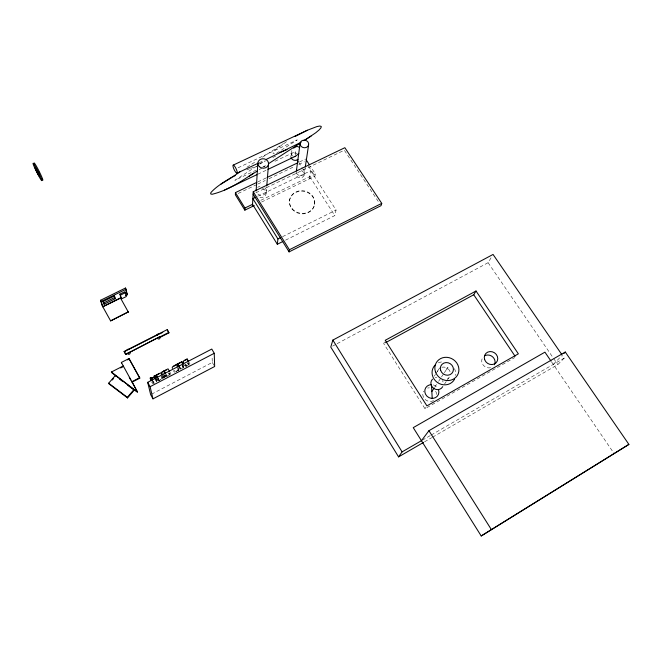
<?xml version="1.0" encoding="UTF-8"?>
<svg xmlns="http://www.w3.org/2000/svg" width="662" height="662" viewBox="0 0 662 662"><rect width="100%" height="100%" fill="white"/><g stroke="black" fill="none" stroke-linecap="round" stroke-linejoin="round"><path stroke-width="0.5" stroke-dasharray="3.31 2.48" d="M266.19 193.105L266.695 186.874M291.909 150.481L290.841 156.489A4.229 3.707 9.1 0 1 297.147 153.493M289.551 200.503L289.608 200.023M295.277 154.891L295.732 151.408L273.605 161.909M304.057 175.24L305.141 168.007M309.361 178.872L310.668 170.746L258.362 195.985M261.606 202.018L314.938 176.166L315.319 173.932L310.486 166.468M314.591 204.426L314.682 203.946M285.537 240.165L334.823 215.572L336.073 210.044L310.668 170.746M384.481 341.981L383.737 343.677L424.996 408.711L514.746 357.579M337.148 343.661L488.117 262.69L491.568 256.922M434.322 376.124L435.422 374.402M435.977 373.542L439.609 367.865M434.686 387.237L438.103 382.106M438.674 381.246L440.95 377.828M441.513 376.968L443.788 373.542M444.359 372.689L446.064 370.124M424.996 408.711L425.956 407.296M444.483 384.125L446.229 381.593M446.809 380.749L449.721 376.529A6.603 6.107 32.5 0 1 447.487 378.788M186.279 366.036L185.948 366.566L185.004 364.903M553.283 364.414L561.765 355.676M432.576 437.185L557.809 364.613L564.239 358.076L562.493 355.527M176.15 371.672L176.903 371.084M159.12 380.476L157.242 377.108L159.054 380.509L162.198 378.838M175.96 371.415L179.733 369.264L178.79 367.592M286.456 141.651L275.202 149.885L273.298 152.053L273.034 153.394L274.424 153.807M186.568 365.805L187.222 365.383M246.918 167.279L256.434 161.106M262.491 157.175L283.253 143.704M256.533 166.261L234.902 180.296L256.095 170.225M259.992 164.019L265.189 160.651M276.435 153.352L297.205 139.881L237.89 167.867M259.206 169.737L262.665 167.494M263.534 166.932L265.263 165.806M187.147 365.738L187.611 365.449M422.331 440.18L430.35 435.538M431.243 435.025L564.239 358.076M424.524 441.844L431.682 437.698M177.284 370.844L178.905 369.967L177.962 368.295M332.597 346.102L336.238 344.149M151.557 394.163L212.287 362.412L212.055 356.247M152.98 380.998L153.923 382.686L153.046 383.141L152.111 381.453M163.919 377.489L166.493 376.397L165.508 374.493M170.101 374.278L167.023 376.157L170.06 374.576L169.108 372.905M182.96 365.705L183.904 367.377L180.718 369.032L184.731 366.665L183.788 365.002M188.314 365.068L189.133 364.646L188.19 362.983M282.542 236.673L336.073 210.044M260.836 200.305L315.319 173.932M255.896 192.758L344.314 150.2L378.201 201.397M257.775 181.926L266.149 177.921M299.596 161.917L305.662 159.012M238.188 193.47L256.831 184.532M257.766 184.086L265.23 180.511M268.954 178.723L295.062 166.22M298.794 164.433L304.388 161.751M257.799 174.23L266.099 170.275M262.549 167.163L265.313 165.848M259.206 162.728L263.84 160.527M258.974 164.052L265.429 160.99M272.802 157.498L275.566 156.191M246.918 169.844L249.582 168.719M250.476 168.347L256.682 166.551M293.382 156.422L291.785 155.289L291.247 153.112M488.117 262.69L553.159 357.819M553.738 358.672L557.809 364.613M551.611 361.965L614.253 453.768M308.525 166.261L314.938 176.166M309.717 176.638L334.823 215.572M298.728 162.331L302.286 167.85M212.287 362.412L214.653 366.508M189.018 362.28L189.969 363.943M187.371 361.212L189.258 364.522M188.256 363.637L189.208 365.3M187.809 363.057L188.761 364.721M187.429 363.057L188.372 364.712M185.898 364.481L186.85 366.144M185.492 364.083L186.436 365.755M185.286 364.919L186.229 366.574M183.002 362.917L185.36 367.062M182.174 363.91L184.053 367.228M182.563 365.49L183.506 367.153M182.596 365.755L183.54 367.418M182.224 365.747L183.167 367.41M179.741 367.104L180.685 368.767M179.601 367.029L180.718 369.032M179.634 367.294L180.577 368.957M179.063 367.393L180.039 369.313M177.209 366.483L179.096 369.81M177.259 368.337L178.674 370.836M174.354 370.257L175.298 371.928M173.37 370.521L174.445 372.433M169.935 372.193L170.879 373.873M168.785 372.946L170.159 375.197M168.496 373.161L169.439 374.833M166.079 374.477L167.023 376.157M165.889 374.452L167.254 376.703M164.929 374.775L165.864 376.446M164.962 374.998L165.905 376.67M164.714 375.147L165.657 376.827M163.158 373.534L165.508 377.712M163.845 375.602L164.788 377.282M163.233 375.652L164.168 377.323M162.976 375.809L163.961 377.712M162.447 376.306L163.382 377.977M162.289 376.802L163.233 378.482M161.545 376.231L162.546 377.878M161.677 376.562L162.62 378.234M161.379 377.241L162.322 378.929M157.126 376.273L159.468 380.468M157.151 378.374L158.557 380.898M156.877 378.97L157.821 380.658M155.462 377.77L157.333 381.13M156.009 379.425L156.952 381.113M155.247 378.59L156.654 381.113M155.769 379.69L156.712 381.37M155.529 379.897L156.464 381.577M153.17 381.842L154.114 383.53L153.923 382.686M152.756 381.254L153.7 382.934M152.525 381.461L153.46 383.141M151.656 381.908L152.591 383.588M159.054 380.509L161.793 378.598A2.358 0.67 -29 0 1 162.182 378.457M302.443 168.818A4.138 3.649 9.6 0 1 304.28 173.295A4.138 3.649 9.6 0 1 299.704 175.504A4.138 3.649 9.6 0 1 296.278 171.781M264.899 187.66A5.114 4.543 6.3 0 1 263.774 194.785A5.114 4.543 6.3 0 1 256.318 191.79M257.683 187.437A5.114 4.543 6.3 0 1 259.984 186.328M262.466 188.62A5.089 4.526 6.3 0 1 265.487 195.364A5.089 4.526 6.3 0 1 257.477 196.051M301.127 170.68A4.121 3.633 9.6 0 1 303.949 175.546A4.121 3.633 9.6 0 1 298.363 177.416A4.121 3.633 9.6 0 1 296.518 172.228M433.569 400.601A7.133 6.661 33.8 0 1 425.078 399.409A7.133 6.661 33.8 0 1 423.548 391.168M427.627 388.064A7.133 6.661 33.8 0 1 429.415 387.858M435.629 391.325A7.133 6.661 33.8 0 1 436.746 394.734M490.592 367.716A6.868 6.256 34.3 0 1 482.863 364.588A6.868 6.256 34.3 0 1 483.359 356.81M433.32 384.928A7.208 6.719 33.6 0 1 437.764 388.172M435.215 377.654A6.397 5.941 33.1 0 1 436.821 377.472M442.398 380.576A6.397 5.941 33.1 0 1 443.101 382.048M437.615 371.597A6.603 6.107 32.5 0 1 439.129 368.825M441.935 367.261A6.603 6.107 32.5 0 1 445.269 367.311M448.248 368.966A6.603 6.107 32.5 0 1 450.086 371.787M438.352 362.85A12.139 11.229 32.5 0 1 442.266 361.891M454.397 368.626A12.139 11.229 32.5 0 1 455.746 375.486M292.108 208.604A12.686 11.32 9.9 0 0 313.829 206.776A12.686 11.32 9.9 0 0 300.482 190.714A12.686 11.32 9.9 0 0 292.108 208.604M292.041 209.076A12.677 11.312 9.9 0 0 313.738 207.256A12.677 11.312 9.9 0 0 300.407 191.202A12.677 11.312 9.9 0 0 292.041 209.076"/><path stroke-width="0.99" d="M256.839 182.373L235.432 192.617L235.391 194.81L244.849 210.144L254.258 205.584M244.849 210.144L244.94 208.009L235.432 192.617M252.421 206.47L253.232 191.74L344.852 147.7L381.742 203.375L381.022 205.667L289.095 251.883L253.107 194.098M257.816 163.291L256.153 190.606A5.114 4.543 6.3 0 1 256.343 189.431M266.778 185.865L268.573 163.646M282.798 241.531L277.328 244.261L277.932 238.965L252.851 198.65L255.606 197.317M296.411 170.779L300.035 143.803M289.095 251.883L289.402 249.748L253.232 191.74M305.29 167.014L308.575 145.086A4.353 3.798 9.8 0 0 303.213 140.236A4.353 3.798 9.8 0 0 301.326 146.55A4.353 3.798 9.8 0 0 308.575 145.086M561.906 354.683L493.049 254.448L332.854 340.094L330.777 347.078L398.582 456.879L423.63 442.365M160.336 373.732L159.989 373.277A2.35 0.679 -28.9 0 0 158.971 373.55L156.158 375.106L157.175 377.141M385.541 342.693L473.735 294.747L476.019 290.999L518.363 353.839L426.916 405.88L385.234 340.293L476.019 290.999M431.847 391.523L434.123 388.098M446.635 369.264L447.769 367.551M398.582 456.879L402.107 451.881L421.446 440.693L428.935 430.705L565.298 352.035L628.9 444.401L481.208 535.972L413.253 427.644L544.925 352.159L551.057 361.146M298.819 153.601L295.608 156.215L267.945 169.398M127.543 397.945L127.344 397.324L134.022 389.513L134.204 390.15L127.543 397.945L108.916 383.836L108.684 383.19L115.395 375.453L115.618 376.115M112.267 379.98L113.607 378.432M563.883 353.491L565.298 352.035M156.828 375.867L156.249 376.471L156.629 376.885M183.573 361.94L182.935 362.784L183.664 362.942M293.589 148.098L297.015 146.302L299.687 147.502M240 171.772C230.459 178.798 218.99 183.647 210.921 192.526L210.632 193.883L212.005 194.305C227.19 190.664 240.736 181.901 253.48 173.138M305.083 139.988L315.774 132.739L319.134 129.909L320.996 127.766L321.244 126.442L319.854 126.028L316.924 126.566L307.342 130.249L233.264 165.095M173.725 366.318L176.067 364.952M481.208 535.972L628.9 444.401M248.821 176.473L257.477 170.862M268.731 163.564L299.894 143.356M220.967 184.127L231.907 177.416M311.14 136.058L303.8 140.675M301.152 142.222L266.629 159.211M295.02 136.513L307.342 130.249M232.792 176.895L235.507 175.447M184.764 360.459L185.468 360.078M152.98 398.847L214.653 366.508L214.248 353.293L211.79 349.056L147.684 382.33L150.655 394.643L152.98 398.847L150.1 386.682L147.684 382.33M150.1 386.682L214.248 353.293M151.59 379.781L150.721 380.228L150.224 378.068L151.101 377.621L152.517 380.154M155.247 378.59L154.122 376.049L154.999 375.602L156.406 378.134M161.958 372.234L161.131 372.673L163.622 371.134L165.078 373.873M165.608 373.641L164.143 370.861L168.04 368.842L169.464 371.357M178.318 366.756L176.895 364.249C175.744 365.159 171.053 366.475 172.401 368.378M179.303 366.533L177.846 363.761L181.885 361.667L183.308 364.166M188.546 361.452L187.114 358.953C186.717 359.334 181.926 361.088 183.68 361.7M162.827 371.787L163.622 371.134M164.193 371.125L166.468 369.942M177.879 364.026L180.263 362.793M156.232 375.453L159.07 373.823M152.235 380.154L151.292 378.465L154.312 376.91M152.103 378.333L154.362 377.166L155.305 378.846M162.298 373.98L161.511 374.634M121.527 362.958L121.369 362.445L129.04 358.531L139.649 377.696L131.953 381.668L137.406 392.07L111.597 372.582L111.406 372.019L123.198 365.995L123.372 366.566L120.658 367.956M132.094 382.156L139.773 378.184L139.649 377.696M127.485 359.921L129.189 359.052L129.04 358.531M125.706 354.393L124.158 351.464L167.221 329.618L168.893 332.878L159.699 337.554L159.501 336.9L125.706 354.393L159.501 336.9M124.241 351.737L126.07 350.81M127.898 349.884L158.077 334.575M160.022 333.772L162.753 332.39M159.616 337.09L168.818 332.415M289.402 249.748L381.742 203.375M110.628 320.896L128.296 311.91L110.628 320.896L102.171 305.645L100.516 300.275L125.49 288.036L127.46 294.698L125.78 295.525M277.932 238.965L280.696 237.592M120.881 297.933L121.436 298.926L126.343 296.51L124.853 291.694L119.905 294.118L120.881 297.933L102.825 306.82L101.178 301.467L126.152 289.211M104.1 304.214L103.255 301.417L114.509 295.889L115.271 298.719L104.1 304.214L103.446 303.031L114.617 297.544L114.104 295.657M121.436 298.926L120.459 295.12L125.408 292.687M102.767 306.638L120.451 297.933L128.337 312.092M244.94 208.009L252.536 204.326L277.328 244.261M267.084 177.474L297.792 162.778M224.6 190.035L256.881 174.669M236.955 173.254A4.493 1.067 64.6 0 0 235.159 167.031A4.493 1.067 64.6 0 0 233.223 167.246A4.493 1.067 64.6 0 0 236.955 173.254L258.279 163.166M287.027 149.562L279.943 152.409M294.449 156.497L295.608 156.215M111.406 372.019L137.406 392.07M119.656 379.169L122.892 381.61M127.741 385.267L134.204 390.15M108.684 383.19L127.344 397.324M473.735 294.747L515.069 356.214M306.2 159.84L309.419 164.813M297.18 159.923L298.214 161.528M428.935 430.705L491.262 529.418M332.854 340.094L402.107 451.881M37.544 173.039C39.331 175.769 35.21 167.834 36.882 171.756M168.893 332.878L167.221 329.618M177.846 363.761L179.261 366.268M179.162 366.458L178.186 364.53M126.806 293.531L127.46 294.698M164.143 370.861L165.558 373.376M165.417 373.616L164.482 371.936M119.905 294.118L120.459 295.12M161.089 372.441L162.546 375.188M114.617 297.544L115.271 298.719M156.158 375.106L157.573 377.638M154.122 376.049L155.537 378.581M150.224 378.068L151.639 380.609M100.516 300.275L101.178 301.467M129.189 359.052L139.773 378.184M124.158 351.464L125.631 354.112M121.369 362.445L137.257 391.54M129.289 377.323L130.77 380.013M37.684 173.096C30.088 157.093 45.347 185.972 37.105 172.203M38.81 171.979L39 172.401M102.875 301.16L103.446 303.031M125.49 288.036L126.583 292.612M151.101 377.621L151.292 378.465M154.999 375.602L155.462 377.77M176.895 364.249L177.209 366.483M181.885 361.667L182.075 363.165M187.114 358.953L187.28 360.459M432.203 398.408L431.483 384.672A7.208 6.719 33.6 0 0 424.847 392.045A7.208 6.719 33.6 0 0 433.428 398.317A7.208 6.719 33.6 0 0 438.558 389.835M129.529 352.176A1.233 1.142 -14 0 1 129.992 353.574A1.233 1.142 -14 0 1 128.585 354.286A1.233 1.142 -14 0 1 127.634 353.144M159.914 337.686A1.167 1.084 -9.6 0 1 158.88 339.027A1.167 1.084 -9.6 0 1 157.622 337.926M126.872 350.397A1.241 1.15 -13.8 0 1 128.784 349.428M157.126 335.377A1.175 1.092 -9.4 0 1 159.128 334.351M34.374 164.267A9.673 0.712 63.3 0 1 36.153 165.781A9.673 0.712 63.3 0 1 41.764 176.928A9.673 0.712 63.3 0 1 41.872 179.17M296.411 170.837A4.138 3.649 9.6 0 1 296.824 169.969M298.049 159.36A4.229 3.707 9.1 0 1 293.978 160.187A4.229 3.707 9.1 0 1 290.99 157.457M484.667 355.808A6.868 6.256 34.3 0 1 492.776 356.967A6.868 6.256 34.3 0 1 494.415 364.762M442.737 386.658A6.397 5.941 33.1 0 1 433.602 388.329A6.397 5.941 33.1 0 1 432.493 379.177M454.562 379.227A12.139 11.229 32.5 0 1 437.234 382.379A12.139 11.229 32.5 0 1 435.108 365.076M35.376 168.454L39.083 175.827L35.376 168.454M34.697 167.858A9.682 0.703 63.3 0 0 41.814 180.66A9.682 0.703 63.3 0 0 35.897 167.519A9.682 0.703 63.3 0 0 34.697 167.858M259.372 166.716A5.387 4.733 6.6 0 0 268.383 164.871A5.387 4.733 6.6 0 0 261.829 158.855A5.387 4.733 6.6 0 0 259.372 166.716M484.658 359.648A6.934 6.306 34.1 0 0 496.136 362.726A6.934 6.306 34.1 0 0 492.28 351.795A6.934 6.306 34.1 0 0 484.658 359.648M440.669 370.447A6.694 6.181 32.3 0 0 451.782 373.434A6.694 6.181 32.3 0 0 448.215 362.801A6.694 6.181 32.3 0 0 440.669 370.447M435.455 371.804A12.305 11.362 32.3 0 0 455.895 377.257A12.305 11.362 32.3 0 0 449.299 357.728A12.305 11.362 32.3 0 0 435.455 371.804"/></g></svg>
